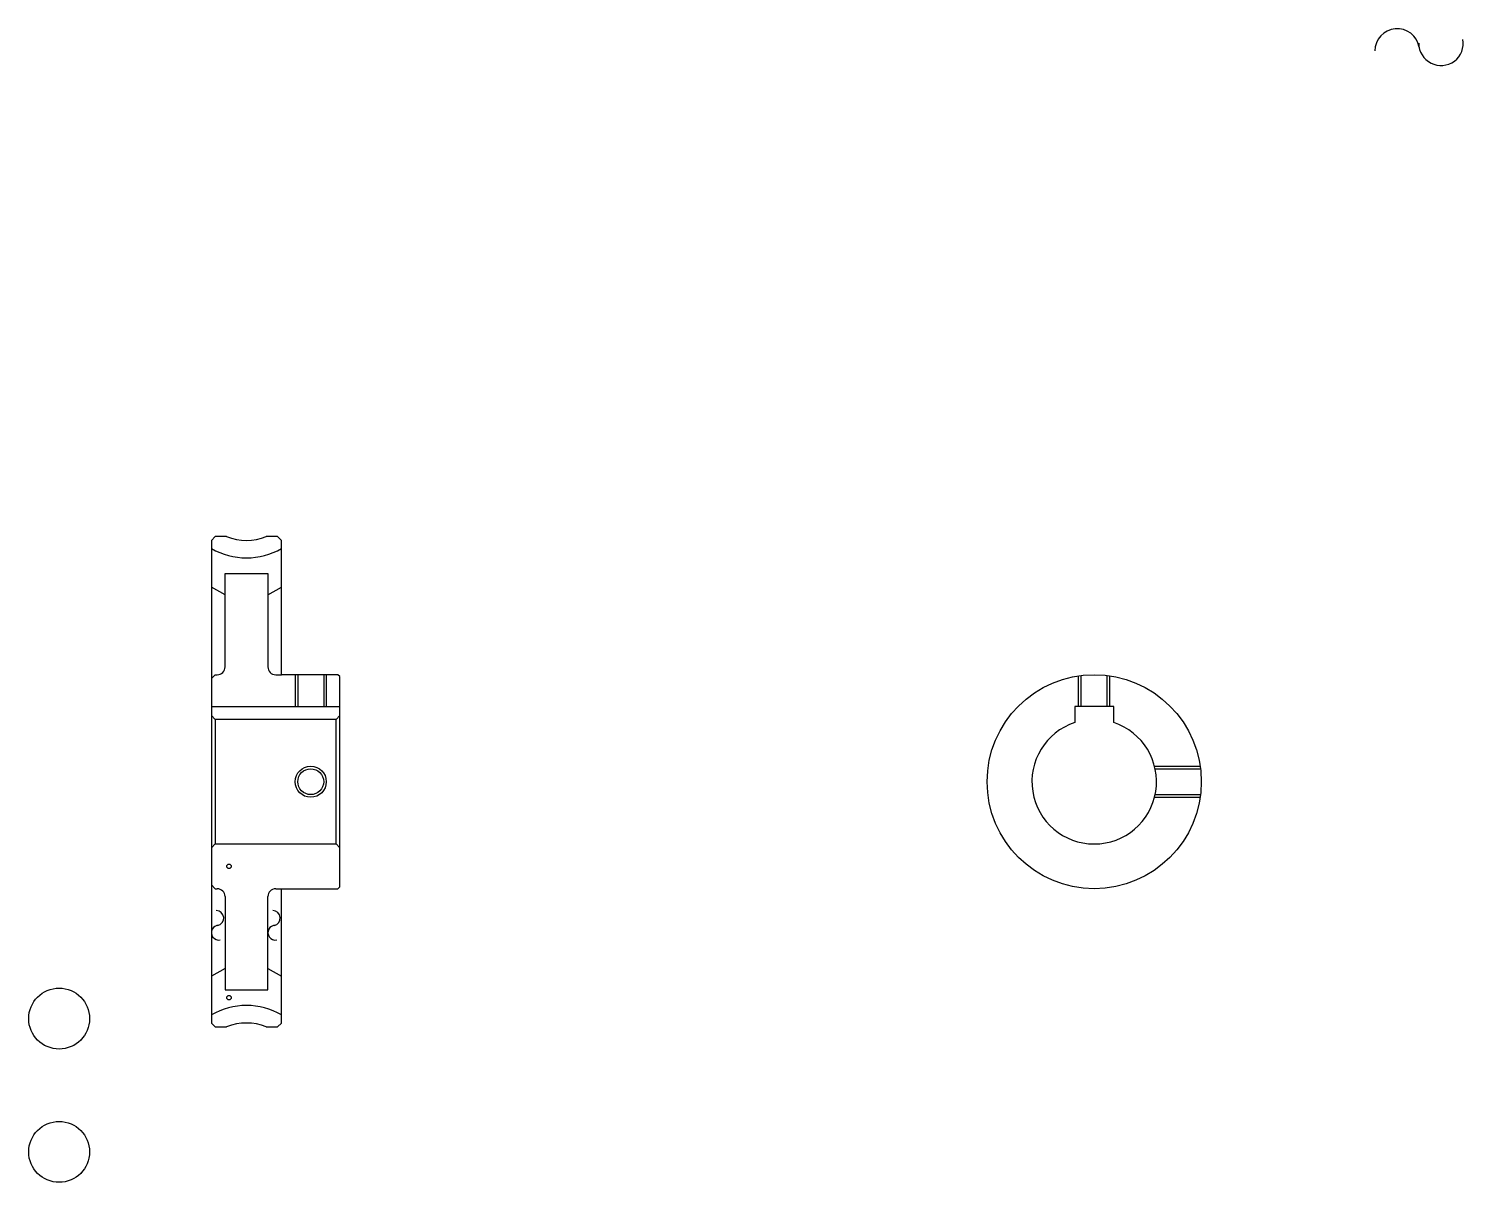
# Model space of a CAD drawing. Header units: metres. Extents: x 106 to 474, y 66 to 362.
import ezdxf

# ---------------------------------------------------------------- set-up
doc = ezdxf.new("R2010")
doc.units = ezdxf.units.M

msp = doc.modelspace()

# ---------------------------------------------------------------- linework, layer by layer
at = {"color": 4}
for p, q in [((167.033325, 222.088898), (167.033325, 198.088898)), ((156.033325, 216.568176), (152.533325, 218.588898)), ((167.033325, 216.568176), (170.533325, 218.588898)), ((169.033325, 196.088898), (170.533325, 196.088898)), ((152.533325, 187.888901), (185.533325, 187.888901)), ((185.533325, 185.588898), (184.533325, 184.588898)), ((152.533325, 151.588898), (153.533325, 152.588898)), ((185.533325, 151.588898), (184.533325, 152.588898)), ((169.033325, 141.088898), (170.533325, 141.088898)), ((167.033325, 115.088898), (167.033325, 139.088898)), ((156.033325, 120.609619), (152.533325, 118.588898)), ((167.033325, 120.609619), (170.533325, 118.588898))]:
    msp.add_line(p, q, dxfattribs=at)
for points in [[(156.434311, 231.588898), (153.533325, 231.588898), (152.533325, 230.588898), (152.533325, 151.588898)], [(166.632339, 105.588898), (169.533325, 105.588898), (170.533325, 106.588898), (170.533325, 141.088898), (185.033325, 141.088898), (185.533325, 141.588898), (185.533325, 195.588898), (185.033325, 196.088898), (170.533325, 196.088898), (170.533325, 230.588898), (169.533325, 231.588898), (166.632339, 231.588898)], [(156.033325, 198.088898), (156.033325, 222.088898), (167.033325, 222.088898)], [(152.533325, 195.088898), (153.533325, 196.088898), (154.033325, 196.088898)], [(174.033325, 196.088898), (174.033325, 187.888901)], [(174.708328, 196.088898), (174.708328, 187.888901)], [(181.358322, 196.088898), (181.358322, 187.888901)], [(182.033325, 196.088898), (182.033325, 187.888901)], [(375.255554, 187.888901), (375.255554, 195.796432)], [(375.930542, 187.888901), (375.930542, 195.887146)], [(382.580566, 187.888901), (382.580566, 195.887146)], [(383.255554, 187.888901), (383.255554, 195.796432)], [(152.533325, 185.588898), (153.533325, 184.588898), (153.533325, 152.588898), (184.533325, 152.588898), (184.533325, 184.588898), (153.533325, 184.588898)], [(384.255554, 183.787582), (384.255554, 187.888901), (374.255554, 187.888901), (374.255554, 183.787582)], [(394.747498, 172.588898), (406.463074, 172.588898)], [(394.90625, 171.913895), (406.553802, 171.913895)], [(394.747498, 164.588898), (406.463074, 164.588898)], [(394.90625, 165.263901), (406.553802, 165.263901)], [(152.533325, 151.588898), (152.533325, 106.588898), (153.533325, 105.588898), (156.434311, 105.588898)], [(152.533325, 142.088898), (153.533325, 141.088898), (154.033325, 141.088898)], [(156.033325, 139.088898), (156.033325, 115.088898), (167.033325, 115.088898)]]:
    msp.add_lwpolyline(points, dxfattribs=at)
for centre, radius in [((379.255554, 168.588898), 27.5), ((178.033325, 168.588898), 3.325)]:
    msp.add_circle(centre, radius, dxfattribs=at)
at = {"color": 7}
msp.add_circle((178.033325, 168.588898), 4, dxfattribs=at)
at = {"color": 5}
for centre, radius in [((157.033325, 146.838898), 0.586667), ((113.422211, 107.727783), 7.822222), ((157.033325, 113.088898), 0.586667), ((113.422211, 73.477783), 7.822222)]:
    msp.add_circle(centre, radius, dxfattribs=at)
at = {"color": 7}
for centre, radius, start, end in [((457.062225, 356.345398), 5.72, 10, 180), ((468.32843, 358.33194), 5.72, 180, 10), ((153.776016, 133.557236), 1.906667, 280, 90), ((168.296021, 133.557236), 1.906667, 280, 90), ((154.438187, 129.801834), 1.906667, 90, 280), ((168.958191, 129.801834), 1.906667, 90, 280)]:
    msp.add_arc(centre, radius, start, end, dxfattribs=at)
at = {"color": 4}
for centre, radius, start, end in [((161.533325, 244.088898), 18, 240.00000297, 299.99999703), ((161.533325, 244.088898), 13.5, 247.80839416, 292.19160389), ((154.033325, 198.088898), 2, 270, 0), ((169.033325, 198.088898), 2, 180, 270), ((379.255554, 168.588898), 16, 108.20995733, 71.79004267), ((154.033325, 139.088898), 2, 0, 90), ((169.033325, 139.088898), 2, 90, 180), ((161.533325, 93.088898), 18, 60.00000297, 119.99999703), ((161.533325, 93.088898), 13.5, 67.80839611, 112.19160584)]:
    msp.add_arc(centre, radius, start, end, dxfattribs=at)

doc.saveas('drawing.dxf')
